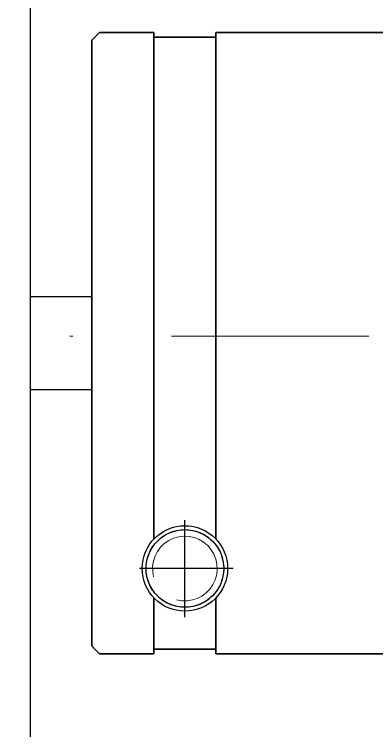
# Model space of a CAD drawing. Header units: millimetres. Extents: x -3183 to 3067, y 1033 to 2218.
# Drawn here: x -2820.23 to -2808.56, y 1886.96 to 1910.01 of the extents above; entities that cross this region are included whole.
import ezdxf

# ---------------------------------------------------------------- set-up
doc = ezdxf.new("R2010")
doc.units = ezdxf.units.MM
doc.linetypes.add('KRESKAKROPKA2', pattern=[12.7, 6.35, -3.175, 0, -3.175])
for name, color, linetype, lineweight in [('Cienkie', 51, 'Continuous', 13), ('Kontury', 7, 'Continuous', 35), ('oś', 7, 'KRESKAKROPKA2', 13)]:
    doc.layers.add(name, color=color, linetype=linetype, lineweight=lineweight)
doc.layers.add('osie', color=130, linetype='Continuous')

msp = doc.modelspace()

# ---------------------------------------------------------------- linework, layer by layer
for p, q in [((-2819.71873, 1933.40453), (-2819.71873, 1865.90453)), ((-2819.71873, 1900.92983), (-2817.73894, 1900.92983)), ((-2819.71873, 1897.92983), (-2817.73894, 1897.92983))]:
    msp.add_line(p, q)
at = {"color": 7, "linetype": 'Continuous'}
for radius in [1.375, 1.25]:
    msp.add_circle((-2814.73894, 1892.17573), radius, dxfattribs=at)
for points, start_tangent, end_tangent in [([(-2814.73894, 1890.92573, 2.00014), (-2814.9828, 1890.94975, 2.00014), (-2815.21729, 1891.02088, 2.00014), (-2815.4334, 1891.13639, 2.00014), (-2815.62282, 1891.29184, 2.00014), (-2815.77827, 1891.48126, 2.00014), (-2815.89379, 1891.69737, 2.00014), (-2815.96492, 1891.93186, 2.00014), (-2815.98894, 1892.17573, 2.00014), (-2815.96492, 1892.41959, 2.00014), (-2815.89379, 1892.65408, 2.00014), (-2815.77827, 1892.87019, 2.00014), (-2815.62282, 1893.05961, 2.00014), (-2815.4334, 1893.21506, 2.00014), (-2815.21729, 1893.33058, 2.00014), (-2814.9828, 1893.40171, 2.00014), (-2814.73894, 1893.42573, 2.00014)], (-0.99999828, 0.0018568), (0.99999828, 0.0018568)), ([(-2814.73894, 1893.42573, 2.00014), (-2814.49507, 1893.40171, 2.00014), (-2814.26058, 1893.33058, 2.00014), (-2814.04447, 1893.21506, 2.00014), (-2813.85505, 1893.05961, 2.00014), (-2813.6996, 1892.87019, 2.00014), (-2813.58409, 1892.65408, 2.00014), (-2813.51295, 1892.41959, 2.00014), (-2813.48894, 1892.17573, 2.00014), (-2813.51295, 1891.93186, 2.00014), (-2813.58409, 1891.69737, 2.00014), (-2813.6996, 1891.48126, 2.00014), (-2813.85505, 1891.29184, 2.00014), (-2814.04447, 1891.13639, 2.00014), (-2814.26058, 1891.02088, 2.00014), (-2814.49507, 1890.94975, 2.00014), (-2814.73894, 1890.92573, 2.00014)], (0.99999828, -0.0018568), (-0.99999828, -0.0018568))]:
    msp.add_spline(points, degree=3, dxfattribs=dict(at, start_tangent=start_tangent, end_tangent=end_tangent))
at = {"layer": 'Cienkie', "color": 2, "linetype": 'Continuous'}
msp.add_arc((-2814.73894, 1892.17573), 1.04167, 255, 195, dxfattribs=at)
at = {"layer": 'Kontury', "color": 7, "linetype": 'Continuous'}
for p, q in [((-2817.73894, 1909.17573), (-2817.48894, 1909.42573)), ((-2817.48894, 1909.42573), (-2815.73894, 1909.42573)), ((-2815.73894, 1909.27573), (-2815.73894, 1909.42573)), ((-2813.73894, 1909.27573), (-2813.73894, 1909.42573)), ((-2813.73894, 1909.42573), (-2811.28894, 1909.42573)), ((-2810.48894, 1909.42573), (-2809.41394, 1909.42573)), ((-2817.73894, 1889.68394), (-2817.73894, 1909.17573)), ((-2813.73894, 1909.27573), (-2815.73894, 1909.27573)), ((-2815.73894, 1889.58385), (-2815.73894, 1889.43373)), ((-2813.73894, 1889.58385), (-2815.73894, 1889.58385)), ((-2813.73894, 1889.58385), (-2813.73894, 1889.43373)), ((-2817.48894, 1889.43373), (-2815.73894, 1889.43373)), ((-2813.73894, 1889.43373), (-2811.28894, 1889.43373)), ((-2810.48894, 1889.42573), (-2809.41394, 1889.42573))]:
    msp.add_line(p, q, dxfattribs=at)
at = {"layer": 'Kontury'}
for p, q in [((-2811.28894, 1909.42573), (-2810.48894, 1909.42573)), ((-2809.41394, 1909.42573), (-2808.28894, 1909.42573)), ((-2815.73894, 1893.11946), (-2815.73894, 1909.27573)), ((-2813.73894, 1909.27573), (-2813.73894, 1893.11946)), ((-2815.73894, 1889.58385), (-2815.73894, 1891.232)), ((-2813.73894, 1891.232), (-2813.73894, 1889.58385)), ((-2811.28894, 1889.43373), (-2810.48894, 1889.42573)), ((-2809.41394, 1889.42573), (-2808.28894, 1889.42573))]:
    msp.add_line(p, q, dxfattribs=at)
at = {"layer": 'Kontury', "color": 7, "linetype": 'Continuous', "start_tangent": (-0.70682366, 0.70738979), "end_tangent": (-0.70680893, 0.7074045)}
msp.add_spline([(-2817.48894, 1889.43373), (-2817.57246, 1889.51732), (-2817.6558, 1889.60073), (-2817.73894, 1889.68394)], degree=3, dxfattribs=at)
at = {"layer": 'osie'}
for p, q in [((-2814.73894, 1890.60464), (-2814.73894, 1893.73319)), ((-2813.18769, 1892.17573), (-2816.20008, 1892.17573))]:
    msp.add_line(p, q, dxfattribs=at)
at = {"layer": 'oś'}
msp.add_line((-2668.0176, 1899.65453), (-2862.21873, 1899.65453), dxfattribs=at)

doc.saveas('drawing.dxf')
